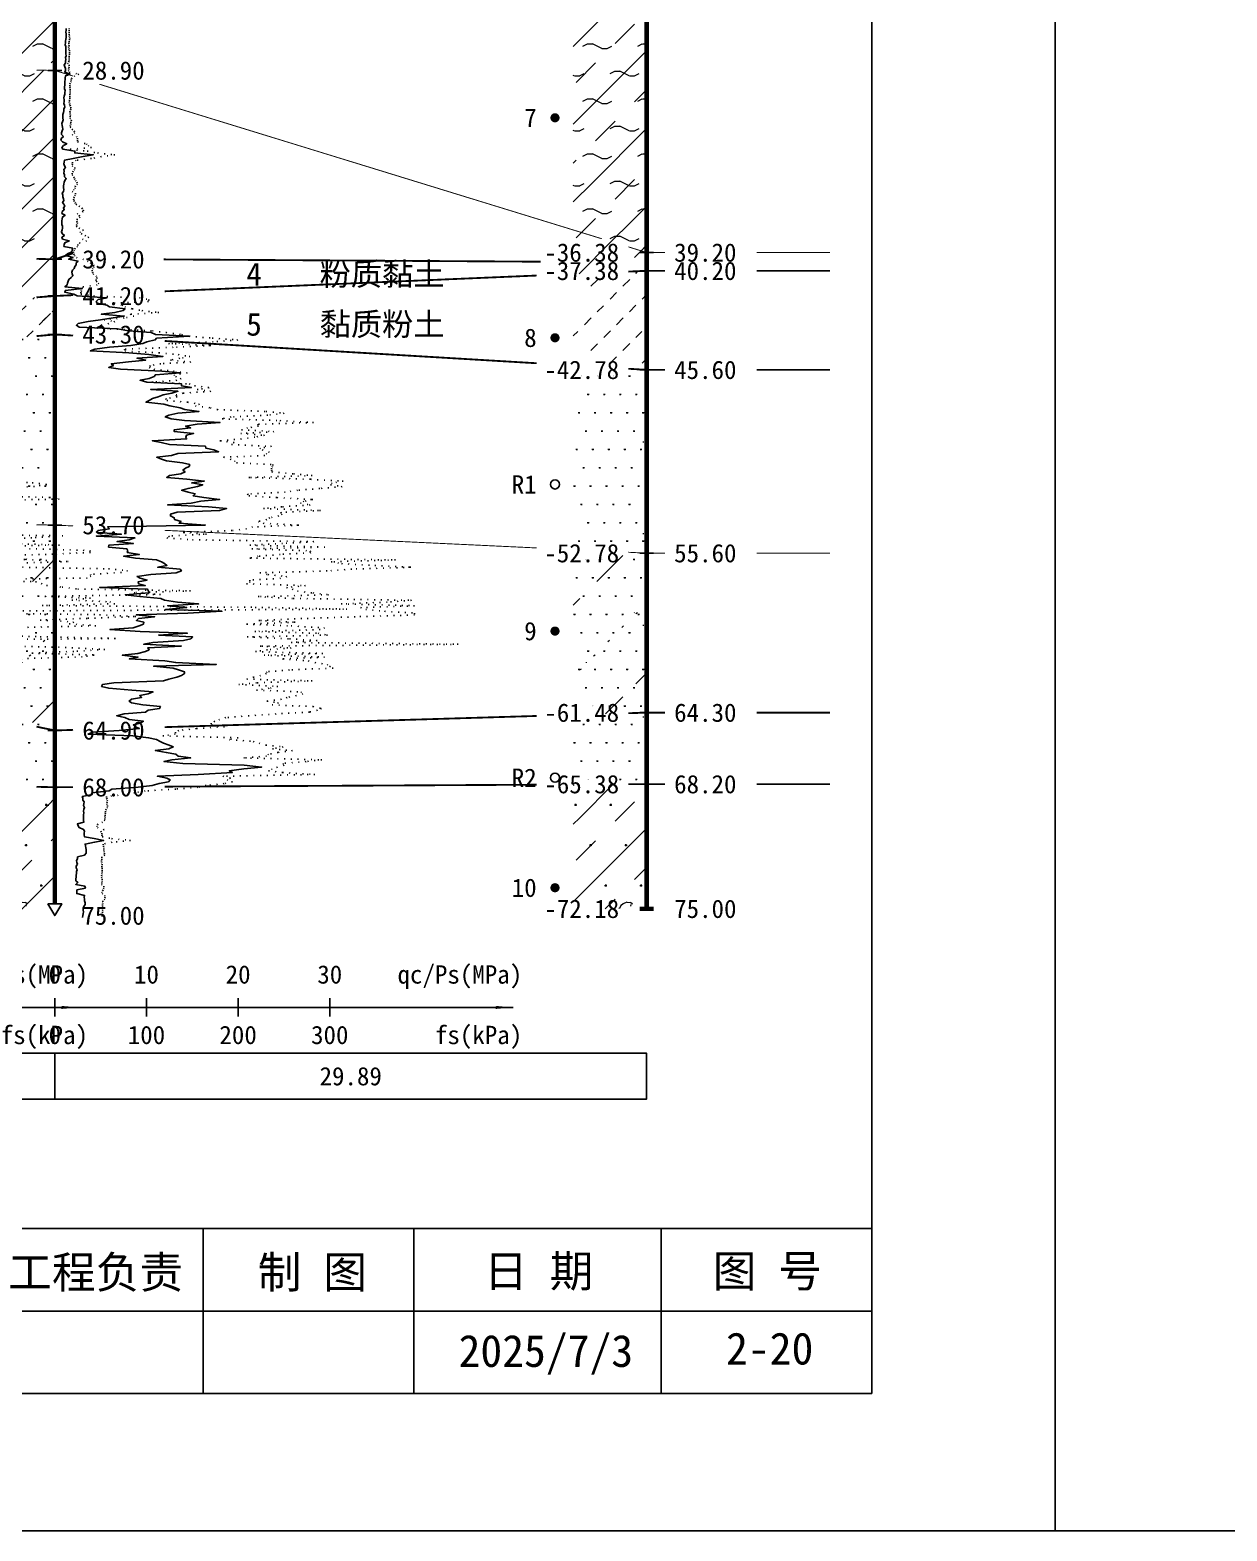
# Model space of a CAD drawing. Extents: x -37 to 3540, y -1485 to 297.
# Drawn here: x 1302.6 to 1433.2, y -891 to -727.2 of the extents above; entities that cross this region are included whole.
import ezdxf
from ezdxf.enums import TextEntityAlignment as Align

# ---------------------------------------------------------------- set-up
doc = ezdxf.new("R2010")
doc.units = 0
doc.linetypes.add('DOT', pattern=[6.35, 0, -6.35])
doc.layers.get('0').update_dxf_attribs({"linetype": 'CONTINUOUS'})
for name, color, linetype in [('CURVE', 200, 'CONTINUOUS'), ('FRAME', 7, 'CONTINUOUS'), ('HOLE', 41, 'CONTINUOUS'), ('RULER', 7, 'CONTINUOUS'), ('SAMPLE', 1, 'CONTINUOUS'), ('STRATUM', 241, 'CONTINUOUS')]:
    doc.layers.add(name, color=color, linetype=linetype)
doc.layers.add('HATCH', color=7, linetype='CONTINUOUS', lineweight=13)
doc.styles.add('ST', font='')
doc.styles.get('ST').set_extended_font_data('SimSun')
pattern_1 = [(45, (860.513, -891), (-4.24264, 4.24264), [10, 0]), (45, (861.574, -894.182), (-2.12132, 6.36396), [3, -3]), (26.565, (861.5874, -891.2536), (5.999823, 5.999812), [0.567, -12.849]), (0, (861.0204, -891.2536), (0, 6), [0.567, -5.433]), (26.565, (858.932, -891), (5.999823, 5.999812), [0.567, -12.849]), (0, (859.439, -890.7464), (0, 6), [0.567, -5.433]), (153.435, (861.0204, -891.2536), (-5.999818, -5e-06), [1.134, -12.2826]), (26.565, (864.5874, -888.2536), (5.999823, 5.999812), [0.567, -12.849]), (0, (864.0204, -888.2536), (0, 6), [0.567, -5.433]), (26.565, (861.932, -888), (5.999823, 5.999812), [0.567, -12.849]), (0, (862.439, -887.7464), (0, 6), [0.567, -5.433]), (153.435, (864.0204, -888.2536), (-5.999818, -5e-06), [1.134, -12.2826])]
pattern_2 = [(45, (860.513, -891), (-4.24264, 4.24264), [10, 0]), (45, (861.574, -894.182), (-2.12132, 6.36396), [3, -3])]
pattern_3 = [(45, (860.5133, -891), (-6e-07, 6.999982), [0.9473, -8.9522]), (45, (861.9133, -889.6), (-6e-07, 6.999982), [0.9869, -8.9126]), (45, (863.3133, -888.2), (-6e-07, 6.999982), [1.06018, -8.83931]), (45, (864.7133, -886.8), (-6e-07, 6.999982), [0.94918, -8.95032]), (45, (866.1133, -885.4), (-6e-07, 6.999982), [1.0365, -8.86299]), (45, (864.0133, -891), (-6e-07, 6.999982), [1.01335, -8.88615]), (45, (865.4133, -889.6), (-6e-07, 6.999982), [1.07896, -12.12037]), (45, (866.8133, -888.2), (-6e-07, 6.999982), [0.99882, -8.90067]), (45, (861.2133, -886.8), (-4e-07, 6.999982), [1.05533, -8.844165]), (45, (862.6133, -885.4), (-4e-07, 6.999982), [1.0365, -8.86299])]
pattern_4 = [(82.875, (859.6787, -892.206), (0.0003693, 10.0001764), [0.08929, -80.53371]), (143.13, (859.7797, -892.2818), (-29.999964, 20.0000536), [0.12627, -49.87373]), (172.875, (859.9569, -892.304), (-70.0002457, 9.9996603), [0.17857, -80.44443]), (206.565, (860.1354, -892.2147), (-9.999705, -9.999687), [0.19954, -22.16046]), (243.435, (860.2246, -892.0363), (9e-06, -9.999696), [0.19954, -22.16146]), (255.964, (860.314, -891.679), (-0.0002, -9.999501), [0.36813, -40.86287]), (255.964, (860.624, -890.439), (-0.0002, -9.999501), [1.27838, -39.95262]), (255.964, (860.6924, -890.165), (-0.0002, -9.999501), [0.28235, -40.94865]), (216.87, (860.8826, -889.9108), (-9.999982, -10.000018), [0.12627, -49.87373]), (243.435, (860.7816, -889.9865), (9e-06, -9.999696), [0.19954, -22.16146]), (206.565, (861.061, -889.8215), (-9.999705, -9.999687), [0.19954, -22.16046]), (172.875, (861.2383, -889.8437), (-70.0002457, 9.9996603), [0.17857, -80.44443]), (143.13, (861.3393, -889.9194), (-29.999964, 20.0000536), [0.12627, -49.87373]), (82.875, (861.3283, -890.008), (0.0003693, 10.0001764), [0.08929, -80.53371]), (0, (860.184, -890.66), (0, 10), [0.89286, -9.10714]), (0, (860.5383, -891), (1, 2), [0, -1.75]), (0, (860.5133, -890.975), (1, 2), [0, -1.75]), (0, (860.5133, -891), (1, 2), [0, -1.75]), (0, (860.4883, -891), (1, 2), [0, -1.75]), (0, (860.5133, -891.025), (1, 2), [0, -1.75])]
pattern_5 = [(45, (860.513, -891), (-2e-06, 15.39996), [4.3383, -17.44058]), (45, (866.702, -884.777), (-2e-06, 15.39996), [4.38607, -17.3928]), (45, (871.662, -879.819), (-2e-06, 15.39996), [3.98994, -17.78894]), (26.565, (860.513, -883.3), (15.4, 15.4), [0.2123, -34.22315]), (36.8699, (862.0533, -881.76), (15.4, 15.4), [0.43504, -76.56496]), (315, (868.213, -875.653), (15.39996, 3e-06), [0.0727, -21.70617]), (26.565, (868.213, -891), (15.4, 15.4), [0.31845, -34.117]), (26.565, (869.753, -889.46), (15.4, 15.4), [0.2316, -34.20383]), (90, (870.523, -888.69), (-15.4, -1e-06), [0.0633, -15.3367]), (26.565, (871.293, -887.92), (15.4, 15.4), [0.2002, -68.6707]), (36.8699, (872.8333, -886.38), (15.4, 15.4), [0.24352, -76.75648]), (45, (874.373, -884.84), (-5e-07, 15.39996), [0.24005, -21.53884]), (315, (875.724, -883.195), (15.39996, 3e-06), [0.0727, -21.70617]), (36.8699, (863.5933, -880.22), (15.4, 15.4), [0.22493, -76.77507]), (53.1301, (865.1333, -878.68), (30.8, 46.2), [0.29564, -76.70436]), (53.1301, (866.6733, -877.14), (30.8, 46.2), [0.27774, -76.72226])]
pattern_6 = [(82.875, (858.6771, -893.6533), (0.000812, 22.000388), [0.19644, -177.17416]), (143.13, (858.8994, -893.82), (-65.99992, 44.000118), [0.2778, -109.7222]), (172.875, (859.2892, -893.8687), (-154.00054, 21.999253), [0.39285, -176.97775]), (206.565, (859.682, -893.672), (-21.99935, -21.99931), [0.439, -48.753]), (243.435, (859.878, -893.28), (2e-05, -21.99933), [0.439, -48.7552]), (255.964, (860.0746, -892.494), (-0.00044, -21.998903), [0.8099, -89.8983]), (255.964, (860.7567, -889.7656), (-0.00044, -21.998903), [2.8124, -87.8958]), (255.964, (860.9073, -889.163), (-0.00044, -21.998903), [0.6212, -90.087]), (216.87, (861.326, -888.6037), (-21.99996, -22.00004), [0.2778, -109.7222]), (243.435, (861.104, -888.77), (2e-05, -21.99933), [0.439, -48.7552]), (206.565, (861.719, -888.407), (-21.99935, -21.99931), [0.439, -48.753]), (172.875, (862.1083, -888.456), (-154.00054, 21.999253), [0.39285, -176.97775]), (143.13, (862.3306, -888.6228), (-65.99992, 44.000118), [0.2778, -109.7222]), (82.875, (862.3062, -888.8177), (0.000812, 22.000388), [0.19644, -177.17416]), (0, (859.788, -890.252), (0, 22), [1.9643, -20.0357]), (0, (860.5683, -891), (2.2, 4.4), [0, -3.85]), (0, (860.5133, -890.945), (2.2, 4.4), [0, -3.85]), (0, (860.5133, -891), (2.2, 4.4), [0, -3.85]), (0, (860.4583, -891), (2.2, 4.4), [0, -3.85]), (0, (860.5133, -891.055), (2.2, 4.4), [0, -3.85])]

# ---------------------------------------------------------------- blocks, each defined once
blk = doc.blocks.new('图签_A3长')
for p, q in [((0, 18), (-380, 18)), ((-73, 0), (-73, 18)), ((-50, 0), (-50, 18)), ((-23, 0), (-23, 18)), ((0, 0), (0, 18)), ((-320, 9), (0, 9)), ((-380, 0), (0, 0))]:
    blk.add_line(p, q)
at = {"style": 'ST'}
for s, p in [('工程负责', (-84.71, 13.23)), ('制 图', (-61.06, 13.23)), ('日 期', (-36.37, 13.36)), ('图 号', (-11.42, 13.36))]:
    blk.add_text(s, height=3.5, dxfattribs=at).set_placement(p, align=Align.MIDDLE_CENTER)
for tag, p in [('01＿单位名称', (-349.98, 8.36)), ('02＿工程名称', (-271.3, 5.16)), ('04＿工程编号', (-176.51, 4.65)), ('05＿日期', (-35.59, 4.65)), ('06＿图号', (-11.16, 4.91))]:
    blk.add_attdef(tag, text='', height=3.5, dxfattribs=at).set_placement(p, align=Align.MIDDLE_CENTER)
at = {"style": 'ST', "width": 0.85}
blk.add_attdef('03＿图件名称', text='', height=3, dxfattribs=at).set_placement((-205.49, 5.05), align=Align.MIDDLE_CENTER)
blk = doc.blocks.new('Arrow')
for points in [[(-3.984779, 0.348623), (0, 0), (-3.189535, 0)], [(-3.189535, 0), (0, 0), (-3.984779, -0.348623)]]:
    blk.add_solid(points)
blk = doc.blocks.new('SampleSoilUndisturbed')
at = {"const_width": 0.5}
blk.add_lwpolyline([(-0.25, 0, 1), (0.25, 0, 1)], format="xyb", close=True, dxfattribs=at)
blk = doc.blocks.new('SampleSoilDisturbed')
blk.add_circle((0, 0), 0.5)

msp = doc.modelspace()

# ---------------------------------------------------------------- hatches: boundary and pattern name
at = {"layer": 'HATCH'}
h = msp.add_hatch(dxfattribs=at)
h.set_pattern_fill('YNFNT', color=251, style=0)
h.set_pattern_definition(pattern_1)
h.paths.add_polyline_path([(1305.32, -710.46), (1297.32, -710.41), (1297.32, -731.48), (1305.32, -731.66)])
h.paths.add_polyline_path([(1288.2, -723.15), (1314.88, -723.15), (1314.88, -718.21), (1288.2, -718.21)], flags=9)
h.paths.add_polyline_path([(1293.25, -733.15), (1302.81, -733.15), (1302.81, -730.21), (1293.25, -730.21)], flags=9)
h.paths.add_polyline_path([(1293.25, -711.95), (1302.81, -711.95), (1302.81, -709.01), (1293.25, -709.01)], flags=9)
h = msp.add_hatch(dxfattribs=at)
h.set_pattern_fill('YNFNT', color=251, style=0)
h.set_pattern_definition(pattern_1)
h.paths.add_polyline_path([(1369.9, -711.52), (1361.9, -711.38), (1361.9, -749.06), (1369.9, -751.52)])
h.paths.add_polyline_path([(1357.83, -713), (1367.39, -713), (1367.39, -710.07), (1357.83, -710.07)], flags=9)
h = msp.add_hatch(dxfattribs=at)
h.set_pattern_fill('YNNT', color=251, style=0)
h.set_pattern_definition([(45, (860.5133, -891), (-2.12132, 2.12132), [10, 0]), (26.565, (861.5874, -891.2536), (5.999823, 5.999812), [0.567, -12.849]), (0, (861.0204, -891.2536), (0, 6), [0.567, -5.433]), (26.565, (858.932, -891), (5.999823, 5.999812), [0.567, -12.849]), (0, (859.439, -890.7464), (0, 6), [0.567, -5.433]), (153.435, (861.0204, -891.2536), (-5.999818, -5e-06), [1.134, -12.2826]), (26.565, (864.5874, -888.2536), (5.999823, 5.999812), [0.567, -12.849]), (0, (864.0204, -888.2536), (0, 6), [0.567, -5.433]), (26.565, (861.932, -888), (5.999823, 5.999812), [0.567, -12.849]), (0, (862.439, -887.7464), (0, 6), [0.567, -5.433]), (153.435, (864.0204, -888.2536), (-5.999818, -5e-06), [1.134, -12.2826])])
h.paths.add_polyline_path([(1305.32, -731.66), (1297.32, -731.48), (1297.32, -752.08), (1305.32, -752.26)])
h.paths.add_polyline_path([(1288.21, -743.84), (1307.71, -743.84), (1307.71, -738.95), (1288.21, -738.95)], flags=9)
h.paths.add_polyline_path([(1293.25, -753.75), (1302.81, -753.75), (1302.81, -750.81), (1293.25, -750.81)], flags=9)
h.paths.add_polyline_path([(1293.25, -733.15), (1302.81, -733.15), (1302.81, -730.21), (1293.25, -730.21)], flags=9)
h = msp.add_hatch(dxfattribs=at)
h.set_pattern_fill('FZNT', color=32, style=0)
h.set_pattern_definition(pattern_2)
h.paths.add_polyline_path([(1369.9, -751.52), (1361.9, -749.06), (1361.9, -753.86), (1369.9, -753.52)])
h.paths.add_polyline_path([(1357.83, -755), (1367.39, -755), (1367.39, -752.07), (1357.83, -752.07)], flags=9)
h.paths.add_polyline_path([(1357.83, -753), (1367.39, -753), (1367.39, -750.07), (1357.83, -750.07)], flags=9)
h = msp.add_hatch(dxfattribs=at)
h.set_pattern_fill('FZNT', color=32, style=0)
h.set_pattern_definition(pattern_2)
h.paths.add_polyline_path([(1305.32, -752.26), (1297.32, -752.08), (1297.32, -756.85), (1305.32, -756.26)])
h.paths.add_polyline_path([(1288.2, -757.33), (1304.15, -757.33), (1304.15, -752.39), (1288.2, -752.39)], flags=9)
h.paths.add_polyline_path([(1293.25, -757.75), (1302.81, -757.75), (1302.81, -754.81), (1293.25, -754.81)], flags=9)
h.paths.add_polyline_path([(1293.25, -753.75), (1302.81, -753.75), (1302.81, -750.81), (1293.25, -750.81)], flags=9)
h = msp.add_hatch(dxfattribs=at)
h.set_pattern_fill('NZFT', color=52, style=0)
h.set_pattern_definition(pattern_3)
h.paths.add_polyline_path([(1369.9, -753.52), (1361.9, -753.86), (1361.9, -763.84), (1369.9, -764.32)])
h.paths.add_polyline_path([(1357.83, -765.8), (1367.39, -765.8), (1367.39, -762.87), (1357.83, -762.87)], flags=9)
h.paths.add_polyline_path([(1357.83, -755), (1367.39, -755), (1367.39, -752.07), (1357.83, -752.07)], flags=9)
h = msp.add_hatch(dxfattribs=at)
h.set_pattern_fill('NZFT', color=52, style=0)
h.set_pattern_definition(pattern_3)
h.paths.add_polyline_path([(1305.32, -756.26), (1297.32, -756.85), (1297.32, -761.18), (1305.32, -760.46)])
h.paths.add_polyline_path([(1288.2, -762.79), (1304.15, -762.79), (1304.15, -757.85), (1288.2, -757.85)], flags=9)
h.paths.add_polyline_path([(1293.25, -761.95), (1302.81, -761.95), (1302.81, -759.01), (1293.25, -759.01)], flags=24)
h.paths.add_polyline_path([(1293.25, -757.75), (1302.81, -757.75), (1302.81, -754.81), (1293.25, -754.81)], flags=9)
h = msp.add_hatch(dxfattribs=at)
h.set_pattern_fill('FS', color=142, style=0)
h.set_pattern_definition(pattern_4)
h.paths.add_polyline_path([(1305.32, -760.46), (1297.32, -761.18), (1297.32, -781.12), (1305.32, -781.26)])
h.paths.add_polyline_path([(1288.2, -762.79), (1304.15, -762.79), (1304.15, -757.85), (1288.2, -757.85)], flags=9)
h.paths.add_polyline_path([(1293.25, -782.75), (1302.81, -782.75), (1302.81, -779.81), (1293.25, -779.81)], flags=9)
h.paths.add_polyline_path([(1293.25, -761.95), (1302.81, -761.95), (1302.81, -759.01), (1293.25, -759.01)], flags=24)
h = msp.add_hatch(dxfattribs=at)
h.set_pattern_fill('FS', color=142, style=0)
h.set_pattern_definition(pattern_4)
h.paths.add_polyline_path([(1369.9, -764.32), (1361.9, -763.84), (1361.9, -783.94), (1369.9, -784.32)])
h.paths.add_polyline_path([(1357.83, -785.8), (1367.39, -785.8), (1367.39, -782.87), (1357.83, -782.87)], flags=9)
h.paths.add_polyline_path([(1357.83, -765.8), (1367.39, -765.8), (1367.39, -762.87), (1357.83, -762.87)], flags=9)
h = msp.add_hatch(dxfattribs=at)
h.set_pattern_fill('FS', color=142, style=0)
h.set_pattern_definition(pattern_4)
h.paths.add_polyline_path([(1305.32, -781.26), (1297.32, -781.12), (1297.32, -802.03), (1305.32, -803.66)])
h.paths.add_polyline_path([(1288.2, -792.21), (1307.72, -792.21), (1307.72, -787.27), (1288.2, -787.27)], flags=9)
h.paths.add_polyline_path([(1293.25, -805.15), (1302.81, -805.15), (1302.81, -802.21), (1293.25, -802.21)], flags=9)
h.paths.add_polyline_path([(1293.25, -782.75), (1302.81, -782.75), (1302.81, -779.81), (1293.25, -779.81)], flags=9)
h = msp.add_hatch(dxfattribs=at)
h.set_pattern_fill('SZFT', color=142, scale=2.2, style=0)
h.set_pattern_definition(pattern_5)
h.paths.add_polyline_path([(1305.32, -781.26), (1297.32, -781.12), (1297.32, -802.03), (1305.32, -803.66)])
h.paths.add_polyline_path([(1288.2, -792.21), (1307.72, -792.21), (1307.72, -787.27), (1288.2, -787.27)], flags=9)
h.paths.add_polyline_path([(1293.25, -805.15), (1302.81, -805.15), (1302.81, -802.21), (1293.25, -802.21)], flags=9)
h.paths.add_polyline_path([(1293.25, -782.75), (1302.81, -782.75), (1302.81, -779.81), (1293.25, -779.81)], flags=9)
h = msp.add_hatch(dxfattribs=at)
h.set_pattern_fill('FS', color=142, style=0)
h.set_pattern_definition(pattern_4)
h.paths.add_polyline_path([(1369.9, -784.32), (1361.9, -783.94), (1361.9, -801.96), (1369.9, -801.72)])
h.paths.add_polyline_path([(1357.83, -803.2), (1367.39, -803.2), (1367.39, -800.27), (1357.83, -800.27)], flags=9)
h.paths.add_polyline_path([(1357.83, -785.8), (1367.39, -785.8), (1367.39, -782.87), (1357.83, -782.87)], flags=9)
h = msp.add_hatch(dxfattribs=at)
h.set_pattern_fill('SZFT', color=142, scale=2.2, style=0)
h.set_pattern_definition(pattern_5)
h.paths.add_polyline_path([(1369.9, -784.32), (1361.9, -783.94), (1361.9, -801.96), (1369.9, -801.72)])
h.paths.add_polyline_path([(1357.83, -803.2), (1367.39, -803.2), (1367.39, -800.27), (1357.83, -800.27)], flags=9)
h.paths.add_polyline_path([(1357.83, -785.8), (1367.39, -785.8), (1367.39, -782.87), (1357.83, -782.87)], flags=9)
h = msp.add_hatch(dxfattribs=at)
h.set_pattern_fill('FS', color=142, style=0)
h.set_pattern_definition(pattern_4)
h.paths.add_polyline_path([(1369.9, -801.72), (1361.9, -801.96), (1361.9, -809.56), (1369.9, -809.52)])
h.paths.add_polyline_path([(1357.83, -811), (1367.39, -811), (1367.39, -808.07), (1357.83, -808.07)], flags=9)
h.paths.add_polyline_path([(1357.83, -803.2), (1367.39, -803.2), (1367.39, -800.27), (1357.83, -800.27)], flags=9)
h = msp.add_hatch(dxfattribs=at)
h.set_pattern_fill('FS', color=142, style=0)
h.set_pattern_definition(pattern_4)
h.paths.add_polyline_path([(1305.32, -803.66), (1297.32, -802.03), (1297.32, -809.68), (1305.32, -809.86)])
h.paths.add_polyline_path([(1293.25, -811.35), (1302.81, -811.35), (1302.81, -808.41), (1293.25, -808.41)], flags=9)
h.paths.add_polyline_path([(1293.25, -805.15), (1302.81, -805.15), (1302.81, -802.21), (1293.25, -802.21)], flags=9)
h = msp.add_hatch(dxfattribs=at)
h.set_pattern_fill('FZNT', color=32, style=0)
h.set_pattern_definition(pattern_2)
h.paths.add_polyline_path([(1305.32, -809.86), (1297.32, -809.68), (1297.32, -823.86), (1305.32, -823.86), (1304.57, -822.56), (1305.32, -822.56)])
h.paths.add_polyline_path([(1288.2, -818.72), (1314.88, -818.72), (1314.88, -813.77), (1288.2, -813.77)], flags=9)
h.paths.add_polyline_path([(1293.25, -825.35), (1302.81, -825.35), (1302.81, -822.41), (1293.25, -822.41)], flags=9)
h.paths.add_polyline_path([(1293.25, -811.35), (1302.81, -811.35), (1302.81, -808.41), (1293.25, -808.41)], flags=9)
h = msp.add_hatch(dxfattribs=at)
h.set_pattern_fill('FS', color=32, scale=2.2, style=0)
h.set_pattern_definition(pattern_6)
h.paths.add_polyline_path([(1305.32, -809.86), (1297.32, -809.68), (1297.32, -823.86), (1305.32, -823.86), (1304.57, -822.56), (1305.32, -822.56)])
h.paths.add_polyline_path([(1288.2, -818.72), (1314.88, -818.72), (1314.88, -813.77), (1288.2, -813.77)], flags=9)
h.paths.add_polyline_path([(1293.25, -825.35), (1302.81, -825.35), (1302.81, -822.41), (1293.25, -822.41)], flags=9)
h.paths.add_polyline_path([(1293.25, -811.35), (1302.81, -811.35), (1302.81, -808.41), (1293.25, -808.41)], flags=9)
h = msp.add_hatch(dxfattribs=at)
h.set_pattern_fill('FZNT', color=32, style=0)
h.set_pattern_definition(pattern_2)
h.paths.add_polyline_path([(1369.9, -809.52), (1361.9, -809.56), (1361.9, -823.12), (1369.9, -823.12)])
h.paths.add_polyline_path([(1357.83, -824.6), (1367.39, -824.6), (1367.39, -821.67), (1357.83, -821.67)], flags=9)
h.paths.add_polyline_path([(1357.83, -811), (1367.39, -811), (1367.39, -808.07), (1357.83, -808.07)], flags=9)
h = msp.add_hatch(dxfattribs=at)
h.set_pattern_fill('FS', color=32, scale=2.2, style=0)
h.set_pattern_definition(pattern_6)
h.paths.add_polyline_path([(1369.9, -809.52), (1361.9, -809.56), (1361.9, -823.12), (1369.9, -823.12)])
h.paths.add_polyline_path([(1357.83, -824.6), (1367.39, -824.6), (1367.39, -821.67), (1357.83, -821.67)], flags=9)
h.paths.add_polyline_path([(1357.83, -811), (1367.39, -811), (1367.39, -808.07), (1357.83, -808.07)], flags=9)

# ---------------------------------------------------------------- linework, layer by layer
at = {"layer": 'CURVE', "color": 30, "linetype": 'Continuous'}
msp.add_lwpolyline([(1306.56, -727.06), (1306.56, -727.26), (1306.53, -727.46), (1306.54, -727.66), (1306.54, -727.86), (1306.57, -728.06), (1306.52, -728.26), (1306.47, -728.46), (1306.5, -728.66), (1306.45, -728.86), (1306.53, -729.06), (1306.52, -729.26), (1306.52, -729.46), (1306.52, -729.66), (1306.51, -729.86), (1306.54, -730.06), (1306.49, -730.26), (1306.51, -730.46), (1306.48, -730.66), (1306.49, -730.86), (1306.33, -731.06), (1306.43, -731.26), (1306.48, -731.46), (1306.47, -731.66), (1306.4, -731.86), (1306.98, -732.06), (1306.47, -732.26), (1306.44, -732.46), (1306.44, -732.66), (1306.43, -732.86), (1306.42, -733.06), (1306.4, -733.26), (1306.39, -733.46), (1306.36, -733.66), (1306.45, -733.86), (1306.4, -734.06), (1306.4, -734.26), (1306.34, -734.46), (1306.31, -734.66), (1306.34, -734.86), (1306.34, -735.06), (1306.29, -735.26), (1306.39, -735.46), (1306.42, -735.66), (1306.29, -735.86), (1306.3, -736.06), (1306.27, -736.26), (1306.19, -736.46), (1306.21, -736.66), (1306.21, -736.86), (1306.23, -737.06), (1306.15, -737.26), (1306.08, -737.46), (1306.13, -737.66), (1306.14, -737.86), (1306.19, -738.06), (1306.12, -738.26), (1306.04, -738.46), (1306.05, -738.66), (1306.25, -738.86), (1306.04, -739.06), (1305.98, -739.26), (1306.14, -739.46), (1306.63, -739.66), (1306.27, -739.86), (1306.1, -740.06), (1306.2, -740.26), (1307.51, -740.46), (1307.49, -740.66), (1309.52, -740.86), (1308.4, -741.06), (1307.33, -741.26), (1306.37, -741.46), (1306.35, -741.66), (1306.32, -741.86), (1306.39, -742.06), (1306.48, -742.26), (1306.32, -742.46), (1306.34, -742.66), (1306.31, -742.86), (1306.37, -743.06), (1306.38, -743.26), (1306.56, -743.46), (1306.42, -743.66), (1306.33, -743.86), (1306.32, -744.06), (1306.28, -744.26), (1306.26, -744.46), (1306.31, -744.66), (1306.25, -744.86), (1306.12, -745.06), (1306.19, -745.26), (1306.18, -745.46), (1306.28, -745.66), (1306.3, -745.86), (1306.17, -746.06), (1306.31, -746.26), (1306.4, -746.46), (1306.25, -746.66), (1306.34, -746.86), (1306.12, -747.06), (1306.1, -747.26), (1306.44, -747.46), (1306.15, -747.66), (1306.11, -747.86), (1306.08, -748.06), (1306.1, -748.26), (1306.1, -748.46), (1306.15, -748.66), (1306.17, -748.86), (1306.12, -749.06), (1306.04, -749.26), (1306.11, -749.46), (1306.37, -749.66), (1306.09, -749.86), (1306.16, -750.06), (1306.89, -750.26), (1306.41, -750.46), (1306.34, -750.66), (1306.31, -750.86), (1307.27, -751.06), (1307.21, -751.26), (1307.18, -751.46), (1306.71, -751.66), (1306.47, -751.86), (1307.31, -752.06), (1306.82, -752.26), (1307.85, -752.46), (1307.65, -752.66), (1307.64, -752.86), (1307.49, -753.06), (1307.44, -753.26), (1307.24, -753.46), (1307.17, -753.66), (1307.22, -753.86), (1307.3, -754.06), (1307.11, -754.26), (1306.84, -754.46), (1306.76, -754.66), (1306.72, -754.86), (1306.65, -755.06), (1306.43, -755.26), (1308.31, -755.46), (1306.48, -755.66), (1306.4, -755.86), (1307.4, -756.06), (1307.75, -756.26), (1311.03, -756.46), (1310.06, -756.66), (1309.84, -756.86), (1309.95, -757.06), (1310.98, -757.26), (1311.3, -757.46), (1312.98, -757.66), (1312.79, -757.86), (1311.85, -758.06), (1310.38, -758.26), (1312.9, -758.46), (1311.69, -758.66), (1310.3, -758.86), (1308.94, -759.06), (1307.88, -759.26), (1307.68, -759.46), (1307.98, -759.66), (1312.16, -759.86), (1313.35, -760.06), (1315.82, -760.26), (1316.32, -760.46), (1320.03, -760.66), (1316.42, -760.86), (1316.27, -761.06), (1315.36, -761.26), (1314.92, -761.46), (1313.63, -761.66), (1311.3, -761.86), (1309.7, -762.06), (1309.2, -762.26), (1313.39, -762.46), (1315.57, -762.66), (1317.12, -762.86), (1314.27, -763.06), (1315.24, -763.26), (1313.36, -763.46), (1311.48, -763.66), (1311.72, -763.86), (1311.2, -764.06), (1312.48, -764.26), (1316.98, -764.46), (1319.04, -764.66), (1316.29, -764.86), (1316.15, -765.06), (1315.63, -765.26), (1314.63, -765.46), (1315.36, -765.66), (1319.15, -765.86), (1319.13, -766.06), (1320.23, -766.26), (1315.78, -766.46), (1318.76, -766.66), (1318.09, -766.86), (1317.15, -767.06), (1316.58, -767.26), (1315.99, -767.46), (1315.61, -767.66), (1315.26, -767.86), (1317.23, -768.06), (1317.87, -768.26), (1319.01, -768.46), (1319.49, -768.66), (1321.04, -768.86), (1318.75, -769.06), (1317.76, -769.26), (1317.37, -769.46), (1318, -769.66), (1319.46, -769.86), (1323.36, -770.06), (1320.86, -770.26), (1319.59, -770.46), (1320.14, -770.66), (1318.35, -770.86), (1318.36, -771.06), (1320.47, -771.26), (1319.68, -771.46), (1319.63, -771.66), (1319.69, -771.86), (1315.97, -772.06), (1316.93, -772.26), (1317.82, -772.46), (1321.75, -772.66), (1321.79, -772.86), (1322.67, -773.06), (1323.19, -773.26), (1318.76, -773.46), (1318.05, -773.66), (1316.45, -773.86), (1316.96, -774.06), (1317.5, -774.26), (1319.24, -774.46), (1320.04, -774.66), (1319.98, -774.86), (1319.58, -775.06), (1319.3, -775.26), (1319.54, -775.46), (1319.08, -775.66), (1317.83, -775.86), (1317.54, -776.06), (1319.73, -776.26), (1321.63, -776.46), (1320.26, -776.66), (1321.47, -776.86), (1320.88, -777.06), (1319.87, -777.26), (1319.16, -777.46), (1319.88, -777.66), (1320.64, -777.86), (1320.4, -778.06), (1321.59, -778.26), (1323.3, -778.46), (1321.24, -778.66), (1320.19, -778.86), (1317.63, -779.06), (1322.09, -779.26), (1324.06, -779.46), (1323.28, -779.66), (1318.67, -779.86), (1317.95, -780.06), (1317.94, -780.26), (1318.36, -780.46), (1318.39, -780.66), (1319.1, -780.86), (1318.88, -781.06), (1321.74, -781.26), (1311.08, -781.46), (1311.27, -781.66), (1310.03, -781.86), (1309.98, -782.06), (1312.59, -782.26), (1309.85, -782.46), (1314.06, -782.66), (1313.45, -782.86), (1312.12, -783.06), (1313.89, -783.26), (1311.2, -783.46), (1311.18, -783.66), (1313.18, -783.86), (1313.27, -784.06), (1313.22, -784.26), (1314.55, -784.46), (1312.83, -784.66), (1314.11, -784.86), (1316.4, -785.06), (1316.95, -785.26), (1317.29, -785.46), (1317.56, -785.66), (1316.55, -785.86), (1318.98, -786.06), (1319.14, -786.26), (1318.56, -786.46), (1315.79, -786.66), (1314.3, -786.86), (1314.63, -787.06), (1315.39, -787.26), (1314.41, -787.46), (1314.45, -787.66), (1315.18, -787.86), (1310.23, -788.06), (1315.45, -788.26), (1315.54, -788.46), (1315.59, -788.66), (1313.01, -788.86), (1314.6, -789.06), (1316.89, -789.26), (1317.27, -789.46), (1318.71, -789.66), (1321, -789.86), (1317.65, -790.06), (1319.71, -790.26), (1317.41, -790.46), (1323.55, -790.66), (1319.83, -790.86), (1314.2, -791.06), (1316.2, -791.26), (1314.45, -791.46), (1314.22, -791.66), (1315.05, -791.86), (1314.99, -792.06), (1314.51, -792.26), (1313.86, -792.46), (1311.33, -792.66), (1314.63, -792.86), (1319.79, -793.06), (1316.66, -793.26), (1320.36, -793.46), (1320.16, -793.66), (1319.36, -793.86), (1316.03, -794.06), (1315.02, -794.26), (1319.12, -794.46), (1315.46, -794.66), (1315.62, -794.86), (1315.22, -795.06), (1314.39, -795.26), (1312.67, -795.46), (1314.4, -795.66), (1313.45, -795.86), (1317.31, -796.06), (1318.51, -796.26), (1322.94, -796.46), (1316.09, -796.66), (1318.22, -796.86), (1318.8, -797.06), (1319.46, -797.26), (1319.46, -797.46), (1319.13, -797.66), (1318.64, -797.86), (1317.76, -798.06), (1317.18, -798.26), (1311.75, -798.46), (1310.52, -798.66), (1310.42, -798.86), (1311.2, -799.06), (1313.71, -799.26), (1316.05, -799.46), (1315.52, -799.66), (1314.59, -799.86), (1314.79, -800.06), (1313.7, -800.26), (1313.43, -800.46), (1313.7, -800.66), (1314.93, -800.86), (1316.84, -801.06), (1316.76, -801.26), (1315.51, -801.46), (1315.2, -801.66), (1312.88, -801.86), (1312.08, -802.06), (1312.96, -802.26), (1313.45, -802.46), (1314.99, -802.66), (1314.63, -802.86), (1313.87, -803.06), (1314.07, -803.26), (1314.55, -803.46), (1312.33, -803.66), (1309.43, -803.86), (1308.95, -804.06), (1313.85, -804.26), (1315.55, -804.46), (1316.42, -804.66), (1316.82, -804.86), (1317.18, -805.06), (1317.78, -805.26), (1318.24, -805.46), (1317.77, -805.66), (1316.27, -805.86), (1317.47, -806.06), (1318.53, -806.26), (1318.79, -806.46), (1320.15, -806.66), (1318.09, -806.86), (1317.22, -807.06), (1319.3, -807.26), (1325.99, -807.46), (1327.89, -807.66), (1325.93, -807.86), (1324.35, -808.06), (1324.7, -808.26), (1320.95, -808.46), (1316.52, -808.66), (1317.55, -808.86), (1317.92, -809.06), (1317.71, -809.26), (1316.7, -809.46), (1315.95, -809.66), (1314.43, -809.86), (1311.55, -810.06), (1311.26, -810.26), (1309.37, -810.46), (1309.38, -810.66), (1308.32, -810.86), (1308.37, -811.06), (1308.38, -811.26), (1308.53, -811.46), (1308.49, -811.66), (1308.45, -811.86), (1308.57, -812.06), (1308.48, -812.26), (1308.46, -812.46), (1308.47, -812.66), (1308.46, -812.86), (1308.44, -813.06), (1308.45, -813.26), (1308.46, -813.46), (1308.5, -813.66), (1307.79, -813.86), (1307.87, -814.06), (1307.96, -814.26), (1308.46, -814.46), (1308.56, -814.66), (1308.51, -814.86), (1308.52, -815.06), (1308.55, -815.26), (1309.61, -815.46), (1310.66, -815.66), (1309.65, -815.86), (1308.62, -816.06), (1308.66, -816.26), (1308.72, -816.46), (1308.74, -816.66), (1308.73, -816.86), (1308.73, -817.06), (1308.57, -817.26), (1307.81, -817.46), (1307.79, -817.66), (1307.7, -817.86), (1307.73, -818.06), (1307.78, -818.26), (1307.65, -818.46), (1307.66, -818.66), (1307.74, -818.86), (1307.67, -819.06), (1307.68, -819.26), (1307.66, -819.46), (1307.64, -819.66), (1307.6, -819.86), (1307.63, -820.06), (1307.84, -820.26), (1307.61, -820.46), (1308.6, -820.66), (1308.65, -820.86), (1307.73, -821.06), (1307.71, -821.26), (1307.71, -821.46), (1308.57, -821.66), (1308.53, -821.86), (1308.55, -822.06), (1308.56, -822.26), (1308.63, -822.46), (1308.62, -822.66), (1308.49, -822.86), (1308.43, -823.06), (1308.43, -823.26), (1308.46, -823.46), (1308.4, -823.66), (1308.37, -823.86), (1308.35, -824.06)], dxfattribs=at)
at = {"layer": 'CURVE', "color": 100, "linetype": 'DOT', "ltscale": 0.1}
for points in [[(1306.88, -727.06), (1306.9, -727.26), (1306.88, -727.46), (1306.87, -727.66), (1306.9, -727.86), (1306.95, -728.06), (1306.91, -728.26), (1306.9, -728.46), (1306.85, -728.66), (1306.88, -728.86), (1306.83, -729.06), (1306.86, -729.26), (1306.91, -729.46), (1306.91, -729.66), (1306.91, -729.86), (1306.9, -730.06), (1306.88, -730.26), (1306.9, -730.46), (1306.88, -730.66), (1306.72, -730.86), (1306.88, -731.06), (1306.87, -731.26), (1306.85, -731.46), (1306.79, -731.66), (1306.88, -731.86), (1307.93, -732.06), (1307.52, -732.26), (1307.16, -732.46), (1307.12, -732.66), (1307.11, -732.86), (1306.99, -733.06), (1306.95, -733.26), (1306.97, -733.46), (1306.99, -733.66), (1306.99, -733.86), (1307, -734.06), (1306.96, -734.26), (1306.96, -734.46), (1306.95, -734.66), (1306.93, -734.86), (1306.89, -735.06), (1306.92, -735.26), (1306.97, -735.46), (1307.07, -735.66), (1307.07, -735.86), (1306.97, -736.06), (1307, -736.26), (1307.02, -736.46), (1306.99, -736.66), (1306.97, -736.86), (1307.13, -737.06), (1307.07, -737.26), (1307.07, -737.46), (1307.02, -737.66), (1307, -737.86), (1307.19, -738.06), (1307.43, -738.26), (1307.52, -738.46), (1307.2, -738.66), (1307.67, -738.86), (1307.8, -739.06), (1307.78, -739.26), (1307.8, -739.46), (1308.76, -739.66), (1308.96, -739.86), (1309.31, -740.06), (1306.95, -740.26), (1308.85, -740.46), (1309.97, -740.66), (1311.85, -740.86), (1310.4, -741.06), (1309.33, -741.26), (1307.66, -741.46), (1307.24, -741.66), (1307.24, -741.86), (1307.22, -742.06), (1307.5, -742.26), (1307.47, -742.46), (1307.33, -742.66), (1307.21, -742.86), (1307.2, -743.06), (1307.41, -743.26), (1307.47, -743.46), (1307.57, -743.66), (1307.72, -743.86), (1307.8, -744.06), (1307.56, -744.26), (1307.54, -744.46), (1307.44, -744.66), (1307.21, -744.86), (1307.57, -745.06), (1307.55, -745.26), (1307.43, -745.46), (1307.36, -745.66), (1307.41, -745.86), (1307.54, -746.06), (1307.62, -746.26), (1307.95, -746.46), (1308.28, -746.66), (1308.44, -746.86), (1308.4, -747.06), (1307.76, -747.26), (1307.99, -747.46), (1308.07, -747.66), (1307.77, -747.86), (1307.73, -748.06), (1307.8, -748.26), (1307.72, -748.46), (1307.66, -748.66), (1307.95, -748.86), (1308.44, -749.06), (1308.04, -749.26), (1308.21, -749.46), (1308.61, -749.66), (1309.02, -749.86), (1308.33, -750.06), (1308.79, -750.26), (1308.04, -750.46), (1307.83, -750.66), (1307.8, -750.86), (1307.54, -751.06), (1307.47, -751.26), (1307.31, -751.46), (1307.4, -751.66), (1307.47, -751.86), (1307.67, -752.06), (1308.37, -752.26), (1308.87, -752.46), (1309.17, -752.66), (1309.53, -752.86), (1309.59, -753.06), (1309.46, -753.26), (1309.38, -753.46), (1309.44, -753.66), (1309.51, -753.86), (1309.82, -754.06), (1309.93, -754.26), (1309.79, -754.46), (1309.84, -754.66), (1310.13, -754.86), (1309.95, -755.06), (1308.43, -755.26), (1308.2, -755.46), (1308.23, -755.66), (1308.17, -755.86), (1308.17, -756.06), (1309.54, -756.26), (1314.55, -756.46), (1315.59, -756.66), (1315.55, -756.86), (1311.79, -757.06), (1312.67, -757.26), (1312.95, -757.46), (1313.77, -757.66), (1314.81, -757.86), (1316.66, -758.06), (1313.53, -758.26), (1313.95, -758.46), (1312.87, -758.66), (1310.69, -758.86), (1311.85, -759.06), (1311.2, -759.26), (1310.33, -759.46), (1310.36, -759.66), (1311.37, -759.86), (1315.97, -760.06), (1317.46, -760.26), (1319.14, -760.46), (1319.98, -760.66), (1322.49, -760.86), (1325.29, -761.06), (1322.61, -761.26), (1317.73, -761.46), (1322.35, -761.66), (1318.25, -761.86), (1312.94, -762.06), (1312.98, -762.26), (1316.69, -762.46), (1318.79, -762.66), (1320.06, -762.86), (1318.96, -763.06), (1317.96, -763.26), (1320.17, -763.46), (1316.89, -763.66), (1315.75, -763.86), (1315.62, -764.06), (1316.13, -764.26), (1318.26, -764.46), (1319.77, -764.66), (1318.3, -764.86), (1318.49, -765.06), (1319.09, -765.26), (1318.64, -765.46), (1315.92, -765.66), (1319.98, -765.86), (1320.57, -766.06), (1322.16, -766.26), (1320.87, -766.46), (1322.35, -766.66), (1319.33, -766.86), (1318.56, -767.06), (1318.66, -767.26), (1317.44, -767.46), (1317.54, -767.66), (1319.81, -767.86), (1321.1, -768.06), (1320.66, -768.26), (1322.3, -768.46), (1323.03, -768.66), (1328.37, -768.86), (1330.33, -769.06), (1328.57, -769.26), (1324.55, -769.46), (1323.58, -769.66), (1329.88, -769.86), (1333.54, -770.06), (1327.46, -770.26), (1327.55, -770.46), (1326.35, -770.66), (1325.69, -770.86), (1329.23, -771.06), (1325.6, -771.26), (1328.2, -771.46), (1327.16, -771.66), (1325.69, -771.86), (1323.34, -772.06), (1324.9, -772.26), (1324.59, -772.46), (1328.96, -772.66), (1327.7, -772.86), (1327.95, -773.06), (1328.72, -773.26), (1328.46, -773.46), (1328.23, -773.66), (1323.73, -773.86), (1324.47, -774.06), (1324.93, -774.26), (1325.15, -774.46), (1329.11, -774.66), (1329.08, -774.86), (1328.98, -775.06), (1328.96, -775.26), (1329.01, -775.46), (1331.36, -775.66), (1333.39, -775.86), (1326.49, -776.06), (1333.23, -776.26), (1336.79, -776.46), (1335.59, -776.66), (1335.42, -776.86), (1336.68, -777.06), (1334.24, -777.26), (1331.81, -777.46), (1330.47, -777.66), (1326.34, -777.86), (1326.5, -778.06), (1329.56, -778.26), (1333.46, -778.46), (1332.49, -778.66), (1332.12, -778.86), (1333.19, -779.06), (1330.09, -779.26), (1328.1, -779.46), (1334.31, -779.66), (1329.97, -779.86), (1330.12, -780.06), (1329.77, -780.26), (1328.77, -780.46), (1328.44, -780.66), (1327.54, -780.86), (1328.07, -781.06), (1331.94, -781.26), (1326.9, -781.46), (1326.25, -781.66), (1324.65, -781.86), (1319.31, -782.06), (1321.87, -782.26), (1317.82, -782.46), (1317.55, -782.66), (1320.33, -782.86), (1333.59, -783.06), (1330.18, -783.26), (1326.61, -783.46), (1334.8, -783.66), (1326.82, -783.86), (1333.2, -784.06), (1333.24, -784.26), (1329.92, -784.46), (1327.52, -784.66), (1326.6, -784.86), (1342.48, -785.06), (1335.47, -785.26), (1336.61, -785.46), (1340.25, -785.66), (1344.17, -785.86), (1337.72, -786.06), (1335.03, -786.26), (1327.69, -786.46), (1328.57, -786.66), (1330.64, -786.86), (1329.96, -787.06), (1326.59, -787.26), (1326.64, -787.46), (1326.24, -787.66), (1332.67, -787.86), (1330.6, -788.06), (1331.22, -788.26), (1331.79, -788.46), (1333.49, -788.66), (1335.2, -788.86), (1327.5, -789.06), (1331.34, -789.26), (1344.24, -789.46), (1341.6, -789.66), (1336.58, -789.86), (1344.57, -790.06), (1338.69, -790.26), (1339.24, -790.46), (1341.31, -790.66), (1344.56, -790.86), (1344.58, -791.06), (1338.09, -791.26), (1332.27, -791.46), (1327.59, -791.66), (1331.54, -791.86), (1326.22, -792.06), (1331.1, -792.26), (1334.76, -792.46), (1334.28, -792.66), (1327.16, -792.86), (1334.04, -793.06), (1335.07, -793.26), (1326.3, -793.46), (1330.94, -793.66), (1333.95, -793.86), (1331.11, -794.06), (1349.32, -794.26), (1327.72, -794.46), (1331.1, -794.66), (1328.52, -794.86), (1327.21, -795.06), (1334.56, -795.26), (1328.15, -795.46), (1334.76, -795.66), (1330.18, -795.86), (1332.98, -796.06), (1333.7, -796.26), (1335.04, -796.46), (1335.3, -796.66), (1335.68, -796.86), (1330.93, -797.06), (1328.45, -797.26), (1328.4, -797.46), (1327.78, -797.66), (1327.04, -797.86), (1326.26, -798.06), (1333.39, -798.26), (1327.34, -798.46), (1325.39, -798.66), (1329.66, -798.86), (1328.7, -799.06), (1327.34, -799.26), (1332.16, -799.46), (1332.4, -799.66), (1331.69, -799.86), (1330.67, -800.06), (1330.05, -800.26), (1328.45, -800.46), (1329.73, -800.66), (1329.02, -800.86), (1333.48, -801.06), (1334.41, -801.26), (1333.97, -801.46), (1333.1, -801.66), (1329.46, -801.86), (1326.5, -802.06), (1323.97, -802.26), (1323.3, -802.46), (1322.77, -802.66), (1322.38, -802.86), (1322.41, -803.06), (1323.82, -803.26), (1320.77, -803.46), (1318.84, -803.66), (1318.48, -803.86), (1318.46, -804.06), (1317.12, -804.26), (1325.33, -804.46), (1324.37, -804.66), (1326.96, -804.86), (1327.61, -805.06), (1328.36, -805.26), (1330.22, -805.46), (1329.08, -805.66), (1331.25, -805.86), (1329.67, -806.06), (1328.63, -806.26), (1328.43, -806.46), (1325.93, -806.66), (1334.46, -806.86), (1332.73, -807.06), (1330.21, -807.26), (1330.33, -807.46), (1329.62, -807.66), (1329.05, -807.86), (1328.65, -808.06), (1330.16, -808.26), (1333.7, -808.46), (1323.67, -808.66), (1324.48, -808.86), (1324.12, -809.06), (1324.71, -809.26), (1323.79, -809.46), (1321.84, -809.66), (1320.94, -809.86), (1318.51, -810.06), (1315.19, -810.26), (1314.05, -810.46), (1312.98, -810.66), (1310.95, -810.86), (1310.97, -811.06), (1311.07, -811.26), (1311.02, -811.46), (1310.98, -811.66), (1311.05, -811.86), (1311.05, -812.06), (1310.92, -812.26), (1310.84, -812.46), (1310.84, -812.66), (1310.8, -812.86), (1310.81, -813.06), (1310.76, -813.26), (1310.77, -813.46), (1310.53, -813.66), (1310.03, -813.86), (1309.89, -814.06), (1309.96, -814.26), (1310.69, -814.46), (1310.35, -814.66), (1310.44, -814.86), (1310.45, -815.06), (1310.49, -815.26), (1311.52, -815.46), (1313.57, -815.66), (1311.57, -815.86), (1310.59, -816.06), (1310.62, -816.26), (1310.65, -816.46), (1310.68, -816.66), (1310.69, -816.86), (1310.73, -817.06), (1310.77, -817.26), (1310.45, -817.46), (1310.45, -817.66), (1310.43, -817.86), (1310.43, -818.06), (1310.49, -818.26), (1310.46, -818.46), (1310.47, -818.66), (1310.5, -818.86), (1310.49, -819.06), (1310.47, -819.26), (1310.44, -819.46), (1310.42, -819.66), (1310.48, -819.86), (1310.49, -820.06), (1310.45, -820.26), (1310.43, -820.46), (1310.65, -820.66), (1310.67, -820.86), (1310.58, -821.06), (1310.45, -821.26), (1310.49, -821.46), (1310.78, -821.66), (1310.81, -821.86), (1310.77, -822.06), (1310.55, -822.26), (1310.55, -822.46), (1310.53, -822.66), (1310.55, -822.86), (1310.53, -823.06), (1310.55, -823.26), (1310.53, -823.46), (1310.5, -823.66), (1310.5, -823.86), (1310.5, -824.06)], [(1299.3, -776.43), (1302.86, -776.63), (1304.43, -776.83), (1303.09, -777.03), (1298.96, -777.23)], [(1295.11, -778.03), (1304.74, -778.23), (1305.81, -778.43), (1292.71, -778.63)], [(1292.95, -782.23), (1306.21, -782.43), (1302.8, -782.63), (1299.23, -782.83)], [(1299.44, -783.23), (1305.82, -783.43), (1295.86, -783.63)], [(1302.54, -783.83), (1309.14, -784.03), (1309.22, -784.23), (1305.1, -784.43), (1298.09, -784.63)], [(1300.31, -785.83), (1311.19, -786.03), (1313.26, -786.23), (1312.58, -786.43), (1309.21, -786.63), (1309.26, -786.83), (1308.86, -787.03), (1295.29, -787.23), (1303.22, -787.43), (1303.84, -787.63), (1304.41, -787.83), (1306.11, -788.03), (1307.82, -788.23), (1320.12, -788.43), (1313.96, -788.63), (1316.86, -788.83), (1304.22, -789.03), (1309.2, -789.23), (1307.19, -789.43), (1311.31, -789.63), (1311.86, -789.83), (1303.93, -790.03), (1327.18, -790.23), (1337.2, -790.43), (1300.71, -790.63)], [(1299.23, -784.83), (1302.87, -785.03), (1306.79, -785.23), (1300.34, -785.43)], [(1294.89, -790.83), (1310.21, -791.03), (1314.16, -791.23), (1308.84, -791.43), (1303.72, -791.63), (1307.38, -791.83), (1306.9, -792.03), (1309.78, -792.23), (1301.66, -792.43)], [(1296.57, -793.23), (1303.73, -793.43), (1311.94, -793.63), (1290.34, -793.83)], [(1299.83, -794.43), (1307.18, -794.63), (1310.77, -794.83), (1307.38, -795.03), (1302.8, -795.23), (1309.6, -795.43), (1308.32, -795.63), (1301.66, -795.83)]]:
    msp.add_lwpolyline(points, dxfattribs=at)
at = {"layer": 'FRAME', "color": 245, "linetype": 'Continuous'}
for p, q in [((1414.49, -891), (1414.49, -594)), ((1414.49, -594), (1414.49, -891)), ((701.72, -891), (1414.49, -891)), ((2140.07, -891), (1222.61, -891)), ((1414.49, -891), (2144.66, -891))]:
    msp.add_line(p, q, dxfattribs=at)
at = {"layer": 'FRAME', "linetype": 'Continuous'}
for p, q in [((1394.49, -876), (1394.49, -609)), ((721.72, -876), (1394.49, -876))]:
    msp.add_line(p, q, dxfattribs=at)
at = {"layer": 'HOLE', "linetype": 'Continuous', "const_width": 0.5}
for points in [[(1369.9, -673.12), (1369.9, -823.12)], [(1305.32, -673.86), (1305.32, -822.56)], [(1369.15, -823.12), (1370.65, -823.12)]]:
    msp.add_lwpolyline(points, dxfattribs=at)
at = {"layer": 'HOLE', "linetype": 'Continuous'}
for points in [[(1304.57, -731.66), (1306.07, -731.66)], [(1369.15, -751.52), (1370.65, -751.52)], [(1304.57, -752.26), (1306.07, -752.26)], [(1369.15, -753.52), (1370.65, -753.52)], [(1304.57, -756.26), (1306.07, -756.26)], [(1304.57, -760.46), (1306.07, -760.46)], [(1369.15, -764.32), (1370.65, -764.32)], [(1304.57, -781.26), (1306.07, -781.26)], [(1369.15, -784.32), (1370.65, -784.32)], [(1369.15, -801.72), (1370.65, -801.72)], [(1304.57, -803.66), (1306.07, -803.66)], [(1304.57, -809.86), (1306.07, -809.86)], [(1369.15, -809.52), (1370.65, -809.52)]]:
    msp.add_lwpolyline(points, dxfattribs=at)
msp.add_lwpolyline([(1304.57, -822.56), (1306.07, -822.56), (1305.32, -823.86)], close=True, dxfattribs=at)
at = {"layer": 'RULER', "linetype": 'Continuous'}
for points in [[(1305.32, -833.88), (1305.32, -832.88)], [(1315.32, -833.88), (1315.32, -832.88)], [(1325.32, -833.88), (1325.32, -832.88)], [(1335.32, -833.88), (1335.32, -832.88)], [(1267.94, -833.88), (1307.94, -833.88)], [(1305.32, -833.88), (1355.32, -833.88)], [(1305.32, -833.88), (1305.32, -834.88)], [(1315.32, -833.88), (1315.32, -834.88)], [(1325.32, -833.88), (1325.32, -834.88)], [(1335.32, -833.88), (1335.32, -834.88)], [(1267.94, -838.88), (1305.32, -838.88), (1305.32, -843.88), (1267.94, -843.88)], [(1305.32, -838.88), (1369.9, -838.88), (1369.9, -843.88), (1305.32, -843.88)]]:
    msp.add_lwpolyline(points, dxfattribs=at)
at = {"layer": 'STRATUM', "linetype": 'Continuous'}
for points, const_width in [([(1303.32, -731.61), (1305.32, -731.66), (1307.32, -732.27)], 0.1), ([(1310.19, -733.16), (1337.61, -741.59), (1365.02, -750.02)], 0.1), ([(1303.32, -752.21), (1305.32, -752.26), (1307.32, -751.6)], 0.2), ([(1367.9, -750.9), (1369.9, -751.52), (1371.9, -751.52)], 0.1), ([(1381.9, -751.52), (1389.9, -751.52)], 0.1), ([(1317.19, -752.27), (1317.19, -752.27), (1358.32, -752.52)], 0.2), ([(1317.32, -755.75), (1337.61, -754.89), (1357.9, -754.03)], 0.2), ([(1367.9, -753.6), (1369.9, -753.52), (1371.9, -753.52)], 0.2), ([(1381.9, -753.52), (1389.9, -753.52)], 0.2), ([(1303.32, -756.41), (1305.32, -756.26), (1307.32, -756.17)], 0.2), ([(1303.32, -760.64), (1305.32, -760.46), (1307.32, -760.58)], 0.2), ([(1317.32, -761.17), (1337.61, -762.39), (1357.9, -763.6)], 0.2), ([(1367.9, -764.2), (1369.9, -764.32), (1371.9, -764.32)], 0.2), ([(1381.9, -764.32), (1389.9, -764.32)], 0.2), ([(1303.32, -781.22), (1305.32, -781.26), (1307.32, -781.35)], 0.1), ([(1317.32, -781.83), (1337.61, -782.79), (1357.9, -783.75)], 0.1), ([(1367.9, -784.22), (1369.9, -784.32), (1371.9, -784.32)], 0.1), ([(1381.9, -784.32), (1389.9, -784.32)], 0.1), ([(1317.32, -803.3), (1337.61, -802.69), (1357.9, -802.08)], 0.2), ([(1367.9, -801.78), (1369.9, -801.72), (1371.9, -801.72)], 0.2), ([(1381.9, -801.72), (1389.9, -801.72)], 0.2), ([(1303.32, -803.25), (1305.32, -803.66), (1307.32, -803.6)], 0.2), ([(1303.32, -809.81), (1305.32, -809.86), (1307.32, -809.85)], 0.2), ([(1317.32, -809.79), (1337.61, -809.69), (1357.9, -809.58)], 0.2), ([(1367.9, -809.53), (1369.9, -809.52), (1371.9, -809.52)], 0.2), ([(1381.9, -809.52), (1389.9, -809.52)], 0.2)]:
    msp.add_lwpolyline(points, dxfattribs=dict(at, const_width=const_width))

# ---------------------------------------------------------------- block references
at = {"layer": 'FRAME'}
ref = msp.add_blockref('图签_A3长', (1394.49, -876), dxfattribs=at)
ref.add_attrib('05＿日期', '2025/7/3', dxfattribs={"layer": '0', "height": 3.5, "style": 'ST'}).set_placement((1358.9, -871.35), align=Align.MIDDLE_CENTER)
ref.add_attrib('06＿图号', '2-20', dxfattribs={"layer": '0', "height": 3.5, "style": 'ST'}).set_placement((1383.33, -871.09), align=Align.MIDDLE_CENTER)
at = {"layer": 'RULER', "xscale": 0.5, "yscale": 0.5, "zscale": 0.5}
for p in [(1307.94, -833.88), (1355.32, -833.88)]:
    msp.add_blockref('Arrow', p, dxfattribs=at)
at = {"layer": 'SAMPLE'}
for name, p in [('SampleSoilUndisturbed', (1359.9, -736.82)), ('SampleSoilUndisturbed', (1359.9, -760.82)), ('SampleSoilDisturbed', (1359.9, -776.82)), ('SampleSoilUndisturbed', (1359.9, -792.82)), ('SampleSoilDisturbed', (1359.9, -808.82)), ('SampleSoilUndisturbed', (1359.9, -820.82))]:
    msp.add_blockref(name, p, dxfattribs=at)

# ---------------------------------------------------------------- texts
at = {"layer": 'HOLE', "style": 'ST'}
for s, p in [('28.90', (1308.32, -731.66)), ('39.20', (1308.32, -752.26)), ('39.20', (1372.9, -751.52)), ('40.20', (1372.9, -753.52)), ('41.20', (1308.32, -756.26)), ('43.30', (1308.32, -760.46)), ('45.60', (1372.9, -764.32)), ('53.70', (1308.32, -781.26)), ('55.60', (1372.9, -784.32)), ('64.30', (1372.9, -801.72)), ('64.90', (1308.32, -803.66)), ('68.00', (1308.32, -809.86)), ('68.20', (1372.9, -809.52)), ('75.00', (1308.32, -823.86)), ('75.00', (1372.9, -823.12))]:
    msp.add_text(s, height=2, dxfattribs=at).set_placement(p, align=Align.MIDDLE_LEFT)
for s, p in [('-36.38', (1366.9, -751.52)), ('-37.38', (1366.9, -753.52)), ('-42.78', (1366.9, -764.32)), ('-52.78', (1366.9, -784.32)), ('-61.48', (1366.9, -801.72)), ('-65.38', (1366.9, -809.52)), ('-72.18', (1366.9, -823.12))]:
    msp.add_text(s, height=2, dxfattribs=at).set_placement(p, align=Align.MIDDLE_RIGHT)
at = {"layer": 'RULER', "style": 'ST'}
for p in [(1308.94, -831.88), (1356.32, -831.88)]:
    msp.add_text('qc/Ps(MPa)', height=2, dxfattribs=at).set_placement(p, align=Align.BOTTOM_RIGHT)
for s, p in [('0', (1305.32, -831.88)), ('10', (1315.32, -831.88)), ('20', (1325.32, -831.88)), ('30', (1335.32, -831.88))]:
    msp.add_text(s, height=2, dxfattribs=at).set_placement(p, align=Align.BOTTOM_CENTER)
for p in [(1308.94, -835.88), (1356.32, -835.88)]:
    msp.add_text('fs(kPa)', height=2, dxfattribs=at).set_placement(p, align=Align.TOP_RIGHT)
for s, p in [('0', (1305.32, -835.88)), ('100', (1315.32, -835.88)), ('200', (1325.32, -835.88)), ('300', (1335.32, -835.88))]:
    msp.add_text(s, height=2, dxfattribs=at).set_placement(p, align=Align.TOP_CENTER)
msp.add_text('29.89', height=2, dxfattribs=at).set_placement((1337.61, -841.38), align=Align.MIDDLE_CENTER)
at = {"layer": 'SAMPLE', "style": 'ST'}
for s, p in [('7', (1357.9, -736.82)), ('8', (1357.9, -760.82)), ('R1', (1357.9, -776.82)), ('9', (1357.9, -792.82)), ('R2', (1357.9, -808.82)), ('10', (1357.9, -820.82))]:
    msp.add_text(s, height=2, dxfattribs=at).set_placement(p, align=Align.MIDDLE_RIGHT)
at = {"layer": 'STRATUM', "style": 'ST'}
for s, p in [('4', (1326.21, -753.87)), ('粉质黏土', (1334.21, -753.87)), ('5', (1326.21, -759.34)), ('黏质粉土', (1334.21, -759.34))]:
    msp.add_text(s, height=2.5, dxfattribs=at).set_placement(p, align=Align.MIDDLE_LEFT)

doc.saveas('drawing.dxf')
